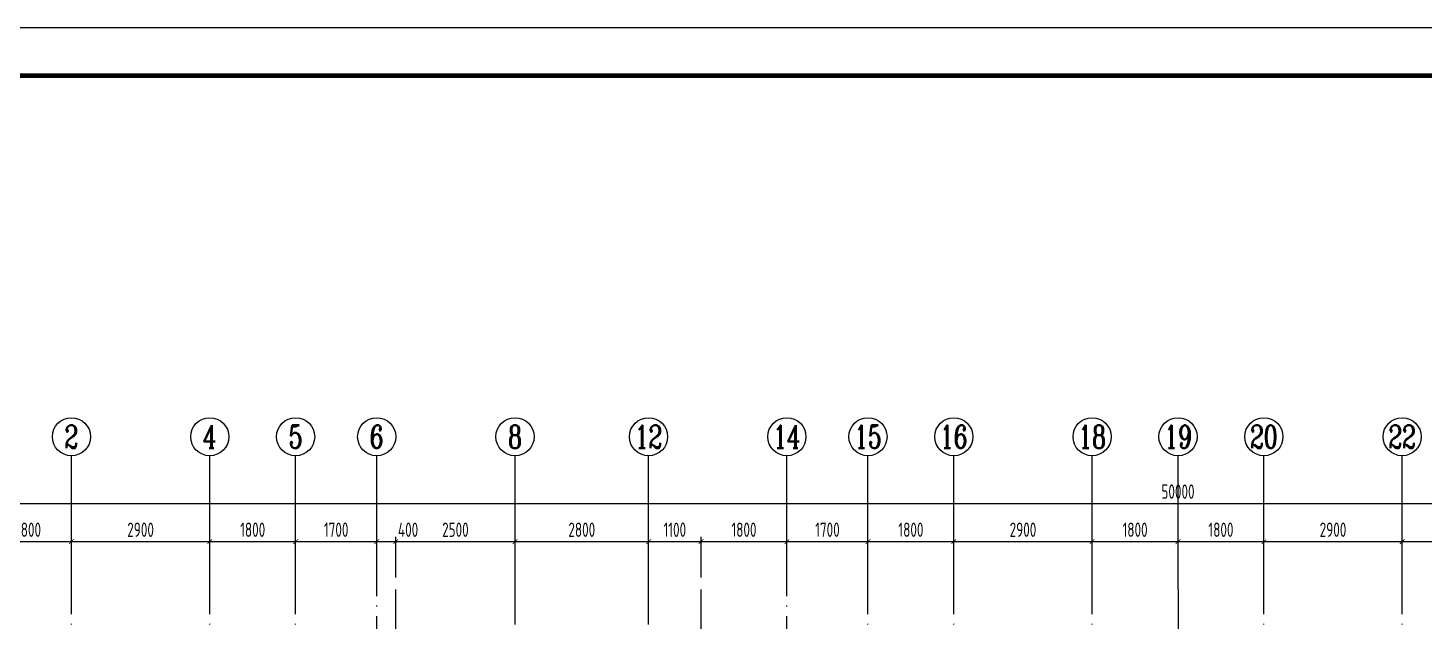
# Model space of a CAD drawing. Extents: x -1307975 to -76406, y -96289 to 379359.
# Drawn here: x -858506 to -829234, y 364920 to 377359 of the extents above; entities that cross this region are included whole.
import ezdxf
from ezdxf.enums import TextEntityAlignment as Align

# ---------------------------------------------------------------- set-up
doc = ezdxf.new("R2010")
doc.units = 0
doc.header["$LTSCALE"] = 1000
doc.linetypes.add('DOTE', pattern=[2.42, 2, -0.2, 0.02, -0.2])
doc.layers.get('0').update_dxf_attribs({"linetype": 'CONTINUOUS'})
doc.layers.get('DEFPOINTS').update_dxf_attribs({"linetype": 'CONTINUOUS'})
for name, color, linetype in [('-TK', 7, 'CONTINUOUS'), ('A-AXIS', 1, 'CONTINUOUS'), ('A-DOTE', 10, 'DOTE'), ('AXIS_NUM', 7, 'CONTINUOUS'), ('S-Y一般标注', 3, 'CONTINUOUS')]:
    doc.layers.add(name, color=color, linetype=linetype)
doc.styles.add('TSSD_Axis', font='complex.shx', dxfattribs={"width": 0.7, "bigfont": 'hztxt.shx'})
doc.styles.add('TSSD_DIMENSION', font='Tssdeng.shx', dxfattribs={"width": 0.7, "bigfont": 'tssdchn.shx'})
doc.dimstyles.new('TSSD_100_100', dxfattribs={"dimtxt": 300, "dimasz": 100, "dimexe": 100, "dimexo": 250, "dimgap": 100, "dimtad": 1, "dimdec": 0, "dimzin": 0, "dimdsep": 46, "dimtxsty": 'TSSD_DIMENSION', "dimblk": 'ARCHTICK', "dimcen": 0, "dimdle": 100, "dimclrt": 7, "dimadec": 0, "dimazin": 0, "dimtfac": 1, "dimtdec": 0, "dimtix": 1, "dimtmove": 2, "dimatfit": 3, "dimldrblk": 'ARCHTICK', "dimfxl": 1, "dimtolj": 1, "dimtzin": 0, "dimarcsym": 0})

# ---------------------------------------------------------------- blocks, each defined once
blk = doc.blocks.new('ts_axno')
at = {"color": 0, "linetype": 'ByBlock', "lineweight": -2}
blk.add_circle((0, 0), 0.5, dxfattribs=at)
at = {"color": 0, "linetype": 'ByBlock', "lineweight": -2, "style": 'TSSD_Axis', "width": 0.7}
blk.add_attdef('A', text='', height=0.6, dxfattribs=at).set_placement((0, 0), align=Align.MIDDLE_CENTER)
blk = doc.blocks.new('_ArchTick')
at = {"color": 0, "linetype": 'ByBlock', "const_width": 0.15}
blk.add_lwpolyline([(-0.5, -0.5), (0.5, 0.5)], dxfattribs=at)
blk = doc.blocks.new('*D190')
at = {"layer": 'DEFPOINTS', "color": 0, "transparency": 16777216}
for p in [(6400, 22100), (4600, 21100), (6400, 21100)]:
    blk.add_point(p, dxfattribs=at)
at = {"layer": 'S-Y一般标注', "color": 0, "lineweight": -2, "transparency": 16777216}
for p, q in [((4500, 22100), (6500, 22100)), ((4600, 21350), (4600, 22200)), ((6400, 21350), (6400, 22200))]:
    blk.add_line(p, q, dxfattribs=at)
at = {"layer": 'S-Y一般标注', "color": 0, "lineweight": -2, "transparency": 16777216, "xscale": 100, "yscale": 100, "zscale": 100, "rotation": 180}
blk.add_blockref('_ArchTick', (4600, 22100), dxfattribs=at)
at = {"layer": 'S-Y一般标注', "color": 0, "lineweight": -2, "transparency": 16777216, "xscale": 100, "yscale": 100, "zscale": 100}
blk.add_blockref('_ArchTick', (6400, 22100), dxfattribs=at)
at = {"layer": 'S-Y一般标注', "color": 7, "transparency": 16777216, "insert": (5500, 22350), "char_height": 300, "attachment_point": 5, "style": 'TSSD_DIMENSION'}
blk.add_mtext('\\A1;1800', dxfattribs=at)
blk = doc.blocks.new('*D191')
at = {"layer": 'DEFPOINTS', "color": 0, "transparency": 16777216}
for p in [(9300, 22100), (6400, 21100), (9300, 21100)]:
    blk.add_point(p, dxfattribs=at)
at = {"layer": 'S-Y一般标注', "color": 0, "lineweight": -2, "transparency": 16777216}
for p, q in [((6300, 22100), (9400, 22100)), ((6400, 21350), (6400, 22200)), ((9300, 21350), (9300, 22200))]:
    blk.add_line(p, q, dxfattribs=at)
at = {"layer": 'S-Y一般标注', "color": 0, "lineweight": -2, "transparency": 16777216, "xscale": 100, "yscale": 100, "zscale": 100, "rotation": 180}
blk.add_blockref('_ArchTick', (6400, 22100), dxfattribs=at)
at = {"layer": 'S-Y一般标注', "color": 0, "lineweight": -2, "transparency": 16777216, "xscale": 100, "yscale": 100, "zscale": 100}
blk.add_blockref('_ArchTick', (9300, 22100), dxfattribs=at)
at = {"layer": 'S-Y一般标注', "color": 7, "transparency": 16777216, "insert": (7850, 22350), "char_height": 300, "attachment_point": 5, "style": 'TSSD_DIMENSION'}
blk.add_mtext('\\A1;2900', dxfattribs=at)
blk = doc.blocks.new('*D192')
at = {"layer": 'DEFPOINTS', "color": 0, "transparency": 16777216}
for p in [(11100, 22100), (9300, 21100), (11100, 21100)]:
    blk.add_point(p, dxfattribs=at)
at = {"layer": 'S-Y一般标注', "color": 0, "lineweight": -2, "transparency": 16777216}
for p, q in [((9200, 22100), (11200, 22100)), ((9300, 21350), (9300, 22200)), ((11100, 21350), (11100, 22200))]:
    blk.add_line(p, q, dxfattribs=at)
at = {"layer": 'S-Y一般标注', "color": 0, "lineweight": -2, "transparency": 16777216, "xscale": 100, "yscale": 100, "zscale": 100, "rotation": 180}
blk.add_blockref('_ArchTick', (9300, 22100), dxfattribs=at)
at = {"layer": 'S-Y一般标注', "color": 0, "lineweight": -2, "transparency": 16777216, "xscale": 100, "yscale": 100, "zscale": 100}
blk.add_blockref('_ArchTick', (11100, 22100), dxfattribs=at)
at = {"layer": 'S-Y一般标注', "color": 7, "transparency": 16777216, "insert": (10200, 22350), "char_height": 300, "attachment_point": 5, "style": 'TSSD_DIMENSION'}
blk.add_mtext('\\A1;1800', dxfattribs=at)
blk = doc.blocks.new('*D193')
at = {"layer": 'DEFPOINTS', "color": 0, "transparency": 16777216}
for p in [(12800, 22100), (11100, 21100), (12800, 21100)]:
    blk.add_point(p, dxfattribs=at)
at = {"layer": 'S-Y一般标注', "color": 0, "lineweight": -2, "transparency": 16777216}
for p, q in [((11000, 22100), (12900, 22100)), ((11100, 21350), (11100, 22200)), ((12800, 21350), (12800, 22200))]:
    blk.add_line(p, q, dxfattribs=at)
at = {"layer": 'S-Y一般标注', "color": 0, "lineweight": -2, "transparency": 16777216, "xscale": 100, "yscale": 100, "zscale": 100, "rotation": 180}
blk.add_blockref('_ArchTick', (11100, 22100), dxfattribs=at)
at = {"layer": 'S-Y一般标注', "color": 0, "lineweight": -2, "transparency": 16777216, "xscale": 100, "yscale": 100, "zscale": 100}
blk.add_blockref('_ArchTick', (12800, 22100), dxfattribs=at)
at = {"layer": 'S-Y一般标注', "color": 7, "transparency": 16777216, "insert": (11950, 22350), "char_height": 300, "attachment_point": 5, "style": 'TSSD_DIMENSION'}
blk.add_mtext('\\A1;1700', dxfattribs=at)
blk = doc.blocks.new('*D194')
at = {"layer": 'DEFPOINTS', "color": 0, "transparency": 16777216}
for p in [(13200, 22100), (12800, 21100), (13200, 21100)]:
    blk.add_point(p, dxfattribs=at)
at = {"layer": 'S-Y一般标注', "color": 0, "lineweight": -2, "transparency": 16777216}
for p, q in [((12700, 22100), (13300, 22100)), ((12800, 21350), (12800, 22200)), ((13200, 21350), (13200, 22200))]:
    blk.add_line(p, q, dxfattribs=at)
at = {"layer": 'S-Y一般标注', "color": 0, "lineweight": -2, "transparency": 16777216, "xscale": 100, "yscale": 100, "zscale": 100, "rotation": 180}
blk.add_blockref('_ArchTick', (12800, 22100), dxfattribs=at)
at = {"layer": 'S-Y一般标注', "color": 0, "lineweight": -2, "transparency": 16777216, "xscale": 100, "yscale": 100, "zscale": 100}
blk.add_blockref('_ArchTick', (13200, 22100), dxfattribs=at)
at = {"layer": 'S-Y一般标注', "color": 7, "transparency": 16777216, "insert": (13458, 22350), "char_height": 300, "attachment_point": 5, "style": 'TSSD_DIMENSION'}
blk.add_mtext('\\A1;400', dxfattribs=at)
blk = doc.blocks.new('*D195')
at = {"layer": 'DEFPOINTS', "color": 0, "transparency": 16777216}
for p in [(18500, 22100), (15700, 21100), (18500, 21100)]:
    blk.add_point(p, dxfattribs=at)
at = {"layer": 'S-Y一般标注', "color": 0, "lineweight": -2, "transparency": 16777216}
for p, q in [((15600, 22100), (18600, 22100)), ((15700, 21350), (15700, 22200)), ((18500, 21350), (18500, 22200))]:
    blk.add_line(p, q, dxfattribs=at)
at = {"layer": 'S-Y一般标注', "color": 0, "lineweight": -2, "transparency": 16777216, "xscale": 100, "yscale": 100, "zscale": 100, "rotation": 180}
blk.add_blockref('_ArchTick', (15700, 22100), dxfattribs=at)
at = {"layer": 'S-Y一般标注', "color": 0, "lineweight": -2, "transparency": 16777216, "xscale": 100, "yscale": 100, "zscale": 100}
blk.add_blockref('_ArchTick', (18500, 22100), dxfattribs=at)
at = {"layer": 'S-Y一般标注', "color": 7, "transparency": 16777216, "insert": (17100, 22350), "char_height": 300, "attachment_point": 5, "style": 'TSSD_DIMENSION'}
blk.add_mtext('\\A1;2800', dxfattribs=at)
blk = doc.blocks.new('*D196')
at = {"layer": 'DEFPOINTS', "color": 0, "transparency": 16777216}
for p in [(19600, 22100), (18500, 21100), (19600, 21100)]:
    blk.add_point(p, dxfattribs=at)
at = {"layer": 'S-Y一般标注', "color": 0, "lineweight": -2, "transparency": 16777216}
for p, q in [((18400, 22100), (19700, 22100)), ((18500, 21350), (18500, 22200)), ((19600, 21350), (19600, 22200))]:
    blk.add_line(p, q, dxfattribs=at)
at = {"layer": 'S-Y一般标注', "color": 0, "lineweight": -2, "transparency": 16777216, "xscale": 100, "yscale": 100, "zscale": 100, "rotation": 180}
blk.add_blockref('_ArchTick', (18500, 22100), dxfattribs=at)
at = {"layer": 'S-Y一般标注', "color": 0, "lineweight": -2, "transparency": 16777216, "xscale": 100, "yscale": 100, "zscale": 100}
blk.add_blockref('_ArchTick', (19600, 22100), dxfattribs=at)
at = {"layer": 'S-Y一般标注', "color": 7, "transparency": 16777216, "insert": (19050, 22350), "char_height": 300, "attachment_point": 5, "style": 'TSSD_DIMENSION'}
blk.add_mtext('\\A1;1100', dxfattribs=at)
blk = doc.blocks.new('*D197')
at = {"layer": 'DEFPOINTS', "color": 0, "transparency": 16777216}
for p in [(23100, 22100), (21400, 21100), (23100, 21100)]:
    blk.add_point(p, dxfattribs=at)
at = {"layer": 'S-Y一般标注', "color": 0, "lineweight": -2, "transparency": 16777216}
for p, q in [((21300, 22100), (23200, 22100)), ((21400, 21350), (21400, 22200)), ((23100, 21350), (23100, 22200))]:
    blk.add_line(p, q, dxfattribs=at)
at = {"layer": 'S-Y一般标注', "color": 0, "lineweight": -2, "transparency": 16777216, "xscale": 100, "yscale": 100, "zscale": 100, "rotation": 180}
blk.add_blockref('_ArchTick', (21400, 22100), dxfattribs=at)
at = {"layer": 'S-Y一般标注', "color": 0, "lineweight": -2, "transparency": 16777216, "xscale": 100, "yscale": 100, "zscale": 100}
blk.add_blockref('_ArchTick', (23100, 22100), dxfattribs=at)
at = {"layer": 'S-Y一般标注', "color": 7, "transparency": 16777216, "insert": (22250, 22350), "char_height": 300, "attachment_point": 5, "style": 'TSSD_DIMENSION'}
blk.add_mtext('\\A1;1700', dxfattribs=at)
blk = doc.blocks.new('*D198')
at = {"layer": 'DEFPOINTS', "color": 0, "transparency": 16777216}
for p in [(24900, 22100), (23100, 21100), (24900, 21100)]:
    blk.add_point(p, dxfattribs=at)
at = {"layer": 'S-Y一般标注', "color": 0, "lineweight": -2, "transparency": 16777216}
for p, q in [((23000, 22100), (25000, 22100)), ((23100, 21350), (23100, 22200)), ((24900, 21350), (24900, 22200))]:
    blk.add_line(p, q, dxfattribs=at)
at = {"layer": 'S-Y一般标注', "color": 0, "lineweight": -2, "transparency": 16777216, "xscale": 100, "yscale": 100, "zscale": 100, "rotation": 180}
blk.add_blockref('_ArchTick', (23100, 22100), dxfattribs=at)
at = {"layer": 'S-Y一般标注', "color": 0, "lineweight": -2, "transparency": 16777216, "xscale": 100, "yscale": 100, "zscale": 100}
blk.add_blockref('_ArchTick', (24900, 22100), dxfattribs=at)
at = {"layer": 'S-Y一般标注', "color": 7, "transparency": 16777216, "insert": (24000, 22350), "char_height": 300, "attachment_point": 5, "style": 'TSSD_DIMENSION'}
blk.add_mtext('\\A1;1800', dxfattribs=at)
blk = doc.blocks.new('*D199')
at = {"layer": 'DEFPOINTS', "color": 0, "transparency": 16777216}
for p in [(27800, 22100), (24900, 21100), (27800, 21100)]:
    blk.add_point(p, dxfattribs=at)
at = {"layer": 'S-Y一般标注', "color": 0, "lineweight": -2, "transparency": 16777216}
for p, q in [((24800, 22100), (27900, 22100)), ((24900, 21350), (24900, 22200)), ((27800, 21350), (27800, 22200))]:
    blk.add_line(p, q, dxfattribs=at)
at = {"layer": 'S-Y一般标注', "color": 0, "lineweight": -2, "transparency": 16777216, "xscale": 100, "yscale": 100, "zscale": 100, "rotation": 180}
blk.add_blockref('_ArchTick', (24900, 22100), dxfattribs=at)
at = {"layer": 'S-Y一般标注', "color": 0, "lineweight": -2, "transparency": 16777216, "xscale": 100, "yscale": 100, "zscale": 100}
blk.add_blockref('_ArchTick', (27800, 22100), dxfattribs=at)
at = {"layer": 'S-Y一般标注', "color": 7, "transparency": 16777216, "insert": (26350, 22350), "char_height": 300, "attachment_point": 5, "style": 'TSSD_DIMENSION'}
blk.add_mtext('\\A1;2900', dxfattribs=at)
blk = doc.blocks.new('*D200')
at = {"layer": 'DEFPOINTS', "color": 0, "transparency": 16777216}
for p in [(29600, 22100), (27800, 21100), (29600, 21100)]:
    blk.add_point(p, dxfattribs=at)
at = {"layer": 'S-Y一般标注', "color": 0, "lineweight": -2, "transparency": 16777216}
for p, q in [((27700, 22100), (29700, 22100)), ((27800, 21350), (27800, 22200)), ((29600, 21350), (29600, 22200))]:
    blk.add_line(p, q, dxfattribs=at)
at = {"layer": 'S-Y一般标注', "color": 0, "lineweight": -2, "transparency": 16777216, "xscale": 100, "yscale": 100, "zscale": 100, "rotation": 180}
blk.add_blockref('_ArchTick', (27800, 22100), dxfattribs=at)
at = {"layer": 'S-Y一般标注', "color": 0, "lineweight": -2, "transparency": 16777216, "xscale": 100, "yscale": 100, "zscale": 100}
blk.add_blockref('_ArchTick', (29600, 22100), dxfattribs=at)
at = {"layer": 'S-Y一般标注', "color": 7, "transparency": 16777216, "insert": (28700, 22350), "char_height": 300, "attachment_point": 5, "style": 'TSSD_DIMENSION'}
blk.add_mtext('\\A1;1800', dxfattribs=at)
blk = doc.blocks.new('*D201')
at = {"layer": 'DEFPOINTS', "color": 0, "transparency": 16777216}
for p in [(31400, 22100), (29600, 21100), (31400, 21100)]:
    blk.add_point(p, dxfattribs=at)
at = {"layer": 'S-Y一般标注', "color": 0, "lineweight": -2, "transparency": 16777216}
for p, q in [((29500, 22100), (31500, 22100)), ((29600, 21350), (29600, 22200)), ((31400, 21350), (31400, 22200))]:
    blk.add_line(p, q, dxfattribs=at)
at = {"layer": 'S-Y一般标注', "color": 0, "lineweight": -2, "transparency": 16777216, "xscale": 100, "yscale": 100, "zscale": 100, "rotation": 180}
blk.add_blockref('_ArchTick', (29600, 22100), dxfattribs=at)
at = {"layer": 'S-Y一般标注', "color": 0, "lineweight": -2, "transparency": 16777216, "xscale": 100, "yscale": 100, "zscale": 100}
blk.add_blockref('_ArchTick', (31400, 22100), dxfattribs=at)
at = {"layer": 'S-Y一般标注', "color": 7, "transparency": 16777216, "insert": (30500, 22350), "char_height": 300, "attachment_point": 5, "style": 'TSSD_DIMENSION'}
blk.add_mtext('\\A1;1800', dxfattribs=at)
blk = doc.blocks.new('*D202')
at = {"layer": 'DEFPOINTS', "color": 0, "transparency": 16777216}
for p in [(34300, 22100), (31400, 21100), (34300, 21100)]:
    blk.add_point(p, dxfattribs=at)
at = {"layer": 'S-Y一般标注', "color": 0, "lineweight": -2, "transparency": 16777216}
for p, q in [((31300, 22100), (34400, 22100)), ((31400, 21350), (31400, 22200)), ((34300, 21350), (34300, 22200))]:
    blk.add_line(p, q, dxfattribs=at)
at = {"layer": 'S-Y一般标注', "color": 0, "lineweight": -2, "transparency": 16777216, "xscale": 100, "yscale": 100, "zscale": 100, "rotation": 180}
blk.add_blockref('_ArchTick', (31400, 22100), dxfattribs=at)
at = {"layer": 'S-Y一般标注', "color": 0, "lineweight": -2, "transparency": 16777216, "xscale": 100, "yscale": 100, "zscale": 100}
blk.add_blockref('_ArchTick', (34300, 22100), dxfattribs=at)
at = {"layer": 'S-Y一般标注', "color": 7, "transparency": 16777216, "insert": (32850, 22350), "char_height": 300, "attachment_point": 5, "style": 'TSSD_DIMENSION'}
blk.add_mtext('\\A1;2900', dxfattribs=at)
blk = doc.blocks.new('*D203')
at = {"layer": 'DEFPOINTS', "color": 0, "transparency": 16777216}
for p in [(36100, 22100), (34300, 21100), (36100, 21100)]:
    blk.add_point(p, dxfattribs=at)
at = {"layer": 'S-Y一般标注', "color": 0, "lineweight": -2, "transparency": 16777216}
for p, q in [((34200, 22100), (36200, 22100)), ((34300, 21350), (34300, 22200)), ((36100, 21350), (36100, 22200))]:
    blk.add_line(p, q, dxfattribs=at)
at = {"layer": 'S-Y一般标注', "color": 0, "lineweight": -2, "transparency": 16777216, "xscale": 100, "yscale": 100, "zscale": 100, "rotation": 180}
blk.add_blockref('_ArchTick', (34300, 22100), dxfattribs=at)
at = {"layer": 'S-Y一般标注', "color": 0, "lineweight": -2, "transparency": 16777216, "xscale": 100, "yscale": 100, "zscale": 100}
blk.add_blockref('_ArchTick', (36100, 22100), dxfattribs=at)
at = {"layer": 'S-Y一般标注', "color": 7, "transparency": 16777216, "insert": (35200, 22350), "char_height": 300, "attachment_point": 5, "style": 'TSSD_DIMENSION'}
blk.add_mtext('\\A1;1800', dxfattribs=at)
blk = doc.blocks.new('*D212')
at = {"layer": 'DEFPOINTS', "color": 0, "transparency": 16777216}
for p in [(54600, 22900), (4600, 21100), (54600, 21100)]:
    blk.add_point(p, dxfattribs=at)
at = {"layer": 'S-Y一般标注', "color": 0, "lineweight": -2, "transparency": 16777216}
for p, q in [((4500, 22900), (54700, 22900)), ((4600, 21350), (4600, 23000)), ((54600, 21350), (54600, 23000))]:
    blk.add_line(p, q, dxfattribs=at)
at = {"layer": 'S-Y一般标注', "color": 0, "lineweight": -2, "transparency": 16777216, "xscale": 100, "yscale": 100, "zscale": 100, "rotation": 180}
blk.add_blockref('_ArchTick', (4600, 22900), dxfattribs=at)
at = {"layer": 'S-Y一般标注', "color": 0, "lineweight": -2, "transparency": 16777216, "xscale": 100, "yscale": 100, "zscale": 100}
blk.add_blockref('_ArchTick', (54600, 22900), dxfattribs=at)
at = {"layer": 'S-Y一般标注', "color": 7, "transparency": 16777216, "insert": (29600, 23150), "char_height": 300, "attachment_point": 5, "style": 'TSSD_DIMENSION'}
blk.add_mtext('\\A1;50000', dxfattribs=at)
blk = doc.blocks.new('*D225')
at = {"layer": 'DEFPOINTS', "color": 0, "transparency": 16777216}
for p in [(15700, 22100), (13200, 21100), (15700, 21100)]:
    blk.add_point(p, dxfattribs=at)
at = {"layer": 'S-Y一般标注', "color": 0, "lineweight": -2, "transparency": 16777216}
for p, q in [((13100, 22100), (15800, 22100)), ((13200, 21350), (13200, 22200)), ((15700, 21350), (15700, 22200))]:
    blk.add_line(p, q, dxfattribs=at)
at = {"layer": 'S-Y一般标注', "color": 0, "lineweight": -2, "transparency": 16777216, "xscale": 100, "yscale": 100, "zscale": 100, "rotation": 180}
blk.add_blockref('_ArchTick', (13200, 22100), dxfattribs=at)
at = {"layer": 'S-Y一般标注', "color": 0, "lineweight": -2, "transparency": 16777216, "xscale": 100, "yscale": 100, "zscale": 100}
blk.add_blockref('_ArchTick', (15700, 22100), dxfattribs=at)
at = {"layer": 'S-Y一般标注', "color": 7, "transparency": 16777216, "insert": (14450, 22350), "char_height": 300, "attachment_point": 5, "style": 'TSSD_DIMENSION'}
blk.add_mtext('\\A1;2500', dxfattribs=at)
blk = doc.blocks.new('*D226')
at = {"layer": 'DEFPOINTS', "color": 0, "transparency": 16777216}
for p in [(21400, 22100), (19600, 21100), (21400, 21100)]:
    blk.add_point(p, dxfattribs=at)
at = {"layer": 'S-Y一般标注', "color": 0, "lineweight": -2, "transparency": 16777216}
for p, q in [((19500, 22100), (21500, 22100)), ((19600, 21350), (19600, 22200)), ((21400, 21350), (21400, 22200))]:
    blk.add_line(p, q, dxfattribs=at)
at = {"layer": 'S-Y一般标注', "color": 0, "lineweight": -2, "transparency": 16777216, "xscale": 100, "yscale": 100, "zscale": 100, "rotation": 180}
blk.add_blockref('_ArchTick', (19600, 22100), dxfattribs=at)
at = {"layer": 'S-Y一般标注', "color": 0, "lineweight": -2, "transparency": 16777216, "xscale": 100, "yscale": 100, "zscale": 100}
blk.add_blockref('_ArchTick', (21400, 22100), dxfattribs=at)
at = {"layer": 'S-Y一般标注', "color": 7, "transparency": 16777216, "insert": (20500, 22350), "char_height": 300, "attachment_point": 5, "style": 'TSSD_DIMENSION'}
blk.add_mtext('\\A1;1800', dxfattribs=at)
blk = doc.blocks.new('A1')
blk.add_lwpolyline([(0, 59400), (0, 0), (84100, 0), (84100, 59400)], close=True)
at = {"const_width": 100}
blk.add_lwpolyline([(2500, 58400), (2500, 1000), (83100, 1000), (83100, 58400)], close=True, dxfattribs=at)
blk = doc.blocks.new('20210726.16350016')
at = {"layer": 'A-AXIS'}
for p, q in [((6400, 21100), (6400, 23900)), ((9300, 21100), (9300, 23900)), ((11100, 21100), (11100, 23900)), ((12800, 21100), (12800, 23900)), ((15700, 21100), (15700, 23900)), ((18500, 21100), (18500, 23900)), ((21400, 21100), (21400, 23900)), ((23100, 21100), (23100, 23900)), ((24900, 21100), (24900, 23900)), ((27800, 21100), (27800, 23900)), ((29600, 21100), (29600, 23900)), ((31400, 21100), (31400, 23900)), ((34300, 21100), (34300, 23900))]:
    blk.add_line(p, q, dxfattribs=at)
at = {"layer": 'A-DOTE'}
for p, q in [((6400, 10900), (6400, 21100)), ((9300, 10900), (9300, 21100)), ((11100, 10900), (11100, 21100)), ((12800, 13700), (12800, 21100)), ((13200, 17600), (13200, 21100)), ((15700, 13100.3), (15700, 21100)), ((18500, 13100.3), (18500, 21100)), ((19600, 17600), (19600, 21100)), ((21400, 13700), (21400, 21100)), ((23100, 10900), (23100, 21100)), ((24900, 10900), (24900, 21100)), ((27800, 10900), (27800, 21100)), ((29600, 21100), (29600, 3600)), ((31400, 10900), (31400, 21100)), ((34300, 10900), (34300, 21100))]:
    blk.add_line(p, q, dxfattribs=at)
at = {"layer": 'A-AXIS'}
ref = blk.add_blockref('ts_axno', (6400, 24300), dxfattribs=dict(at, xscale=800, yscale=800, zscale=800))
ref.add_attrib('2', '2', dxfattribs={"layer": 'AXIS_NUM', "height": 480, "style": 'TSSD_Axis', "width": 0.7}).set_placement((6400, 24300), align=Align.MIDDLE_CENTER)
ref = blk.add_blockref('ts_axno', (9300, 24300), dxfattribs=dict(at, xscale=800, yscale=800, zscale=800))
ref.add_attrib('3', '4', dxfattribs={"layer": 'AXIS_NUM', "height": 480, "style": 'TSSD_Axis', "width": 0.7}).set_placement((9300, 24300), align=Align.MIDDLE_CENTER)
ref = blk.add_blockref('ts_axno', (11100, 24300), dxfattribs=dict(at, xscale=800, yscale=800, zscale=800))
ref.add_attrib('4', '5', dxfattribs={"layer": 'AXIS_NUM', "height": 480, "style": 'TSSD_Axis', "width": 0.7}).set_placement((11100, 24300), align=Align.MIDDLE_CENTER)
ref = blk.add_blockref('ts_axno', (12800, 24300), dxfattribs=dict(at, xscale=800, yscale=800, zscale=800))
ref.add_attrib('5', '6', dxfattribs={"layer": 'AXIS_NUM', "height": 480, "style": 'TSSD_Axis', "width": 0.7}).set_placement((12800, 24300), align=Align.MIDDLE_CENTER)
ref = blk.add_blockref('ts_axno', (15700, 24300), dxfattribs=dict(at, xscale=800, yscale=800, zscale=800))
ref.add_attrib('6', '8', dxfattribs={"layer": 'AXIS_NUM', "height": 480, "style": 'TSSD_Axis', "width": 0.7}).set_placement((15700, 24300), align=Align.MIDDLE_CENTER)
ref = blk.add_blockref('ts_axno', (18500, 24300), dxfattribs=dict(at, xscale=800, yscale=800, zscale=800))
ref.add_attrib('7', '12', dxfattribs={"layer": 'AXIS_NUM', "height": 480, "style": 'TSSD_Axis', "width": 0.7}).set_placement((18500, 24300), align=Align.MIDDLE_CENTER)
ref = blk.add_blockref('ts_axno', (21400, 24300), dxfattribs=dict(at, xscale=800, yscale=800, zscale=800))
ref.add_attrib('8', '14', dxfattribs={"layer": 'AXIS_NUM', "height": 480, "style": 'TSSD_Axis', "width": 0.7}).set_placement((21400, 24300), align=Align.MIDDLE_CENTER)
ref = blk.add_blockref('ts_axno', (23100, 24300), dxfattribs=dict(at, xscale=800, yscale=800, zscale=800))
ref.add_attrib('9', '15', dxfattribs={"layer": 'AXIS_NUM', "height": 480, "style": 'TSSD_Axis', "width": 0.7}).set_placement((23100, 24300), align=Align.MIDDLE_CENTER)
ref = blk.add_blockref('ts_axno', (24900, 24300), dxfattribs=dict(at, xscale=800, yscale=800, zscale=800))
ref.add_attrib('10', '16', dxfattribs={"layer": 'AXIS_NUM', "height": 480, "style": 'TSSD_Axis', "width": 0.7}).set_placement((24900, 24300), align=Align.MIDDLE_CENTER)
ref = blk.add_blockref('ts_axno', (27800, 24300), dxfattribs=dict(at, xscale=800, yscale=800, zscale=800))
ref.add_attrib('11', '18', dxfattribs={"layer": 'AXIS_NUM', "height": 480, "style": 'TSSD_Axis', "width": 0.7}).set_placement((27800, 24300), align=Align.MIDDLE_CENTER)
ref = blk.add_blockref('ts_axno', (29600, 24300), dxfattribs=dict(at, xscale=800, yscale=800, zscale=800))
ref.add_attrib('12', '19', dxfattribs={"layer": 'AXIS_NUM', "height": 480, "style": 'TSSD_Axis', "width": 0.7}).set_placement((29600, 24300), align=Align.MIDDLE_CENTER)
ref = blk.add_blockref('ts_axno', (31400, 24300), dxfattribs=dict(at, xscale=800, yscale=800, zscale=800))
ref.add_attrib('13', '20', dxfattribs={"layer": 'AXIS_NUM', "height": 480, "style": 'TSSD_Axis', "width": 0.7}).set_placement((31400, 24300), align=Align.MIDDLE_CENTER)
ref = blk.add_blockref('ts_axno', (34300, 24300), dxfattribs=dict(at, xscale=800, yscale=800, zscale=800))
ref.add_attrib('14', '22', dxfattribs={"layer": 'AXIS_NUM', "height": 480, "style": 'TSSD_Axis', "width": 0.7}).set_placement((34300, 24300), align=Align.MIDDLE_CENTER)
at = {"layer": 'S-Y一般标注'}
for base, p1, p2, picture, middle in [((54600, 22900), (4600, 21100), (54600, 21100), '*D212', (29600, 23150)), ((6400, 22100), (4600, 21100), (6400, 21100), '*D190', (5500, 22350)), ((9300, 22100), (6400, 21100), (9300, 21100), '*D191', (7850, 22350)), ((11100, 22100), (9300, 21100), (11100, 21100), '*D192', (10200, 22350)), ((12800, 22100), (11100, 21100), (12800, 21100), '*D193', (11950, 22350)), ((15700, 22100), (13200, 21100), (15700, 21100), '*D225', (14450, 22350)), ((18500, 22100), (15700, 21100), (18500, 21100), '*D195', (17100, 22350)), ((19600, 22100), (18500, 21100), (19600, 21100), '*D196', (19050, 22350)), ((21400, 22100), (19600, 21100), (21400, 21100), '*D226', (20500, 22350)), ((23100, 22100), (21400, 21100), (23100, 21100), '*D197', (22250, 22350)), ((24900, 22100), (23100, 21100), (24900, 21100), '*D198', (24000, 22350)), ((27800, 22100), (24900, 21100), (27800, 21100), '*D199', (26350, 22350)), ((29600, 22100), (27800, 21100), (29600, 21100), '*D200', (28700, 22350)), ((31400, 22100), (29600, 21100), (31400, 21100), '*D201', (30500, 22350)), ((34300, 22100), (31400, 21100), (34300, 21100), '*D202', (32850, 22350)), ((36100, 22100), (34300, 21100), (36100, 21100), '*D203', (35200, 22350))]:
    dim = blk.add_linear_dim(base=base, p1=p1, p2=p2, dimstyle='TSSD_100_100', dxfattribs=at)
    dim.commit()
    dim.dimension.update_dxf_attribs({"geometry": picture, "text_midpoint": middle})
dim = blk.add_linear_dim(base=(13200, 22100), p1=(12800, 21100), p2=(13200, 21100), dimstyle='TSSD_100_100', dxfattribs=at)
dim.commit()
dim.dimension.update_dxf_attribs({"geometry": '*D194', "text_midpoint": (13458.1, 22350), "dimtype": 160})

msp = doc.modelspace()

# ---------------------------------------------------------------- block references
at = {"layer": '-TK'}
msp.add_blockref('A1', (-873582.49, 317959.34), dxfattribs=at)
at = {"layer": 'A-DOTE'}
msp.add_blockref('20210726.16350016', (-863993.02, 344485.6), dxfattribs=at)

doc.saveas('drawing.dxf')
